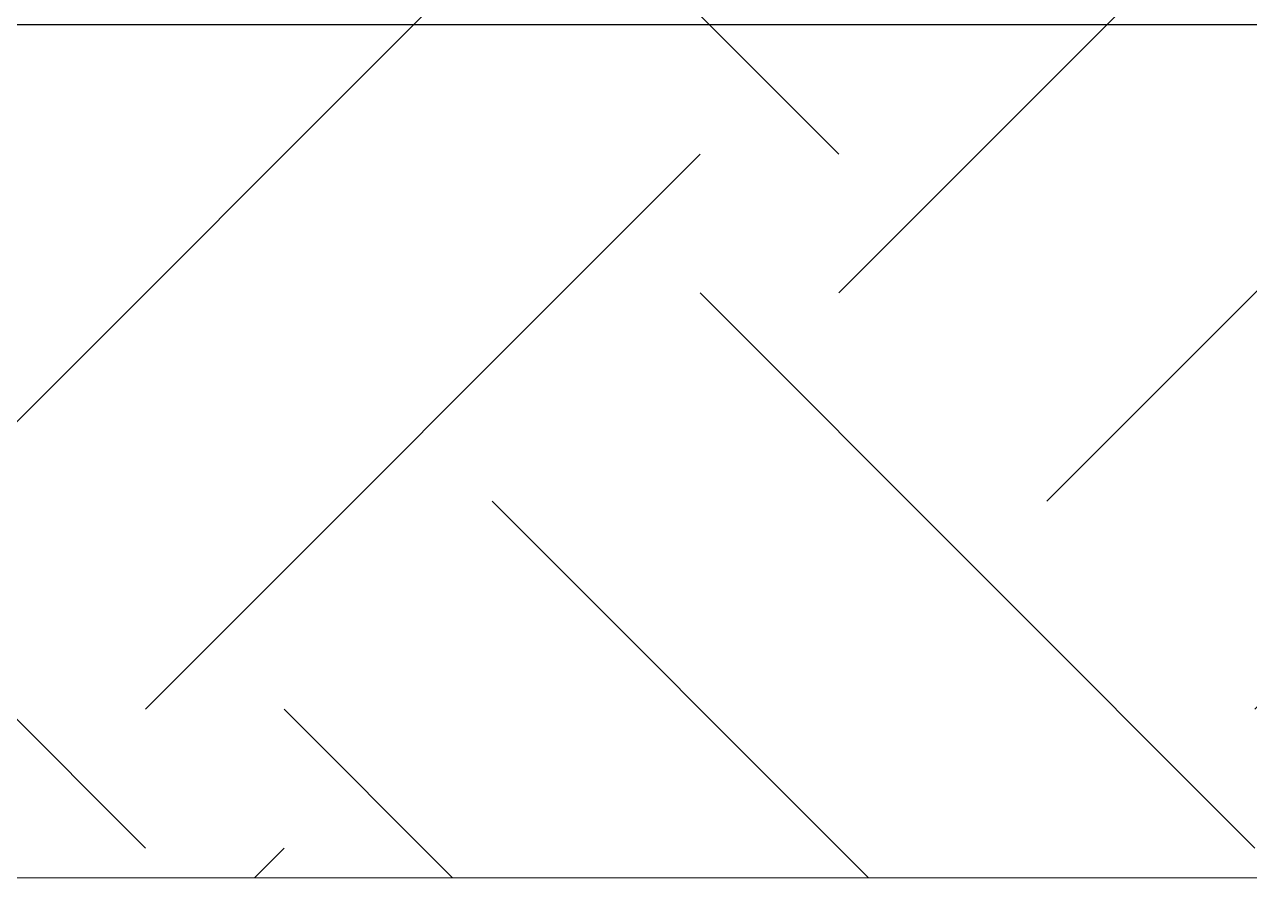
# Model space of a CAD drawing. Header units: millimetres. Extents: x 3774 to 718460, y -768339 to 192544.
# Drawn here: x 513173 to 513668.8, y -732856.6 to -732511.6 of the extents above; entities that cross this region are included whole.
import ezdxf

# ---------------------------------------------------------------- set-up
doc = ezdxf.new("R2010")
doc.units = ezdxf.units.MM
doc.set_wipeout_variables(frame=1)
doc.linetypes.add('XKITLINE00', pattern=[0])
doc.layers.add('000 - 0_HIDE_OBJ_FRAMING_DEF_SUB_1', color=7, linetype='Continuous')
doc.layers.add('Part', color=7, linetype='Continuous', lineweight=0)

# ---------------------------------------------------------------- blocks, each defined once
blk = doc.blocks.new('*A22826573')
at = {"layer": 'Part', "color": 7, "linetype": 'XKITLINE00', "lineweight": 0}
blk.add_line((2577.484961, -165.539902), (2577.484961, -156.347902), dxfattribs=at)
blk = doc.blocks.new('*A22846575')
at = {"layer": 'Part', "color": 7, "linetype": 'XKITLINE00', "lineweight": 0}
for p, q in [((2580.448488, -165.539902), (2574.826495, -165.539902)), ((2574.826495, -165.539902), (2574.826495, -165.939902)), ((2574.882495, -165.939902), (2574.882495, -165.539902)), ((2574.826495, -165.939902), (2574.882495, -165.939902))]:
    blk.add_line(p, q, dxfattribs=at)
blk = doc.blocks.new('*A22246515')
at = {"layer": 'Part', "color": 7, "linetype": 'XKITLINE00', "lineweight": 0}
for p, q in [((2574.786495, -165.539902), (2570.026495, -165.539902)), ((2574.730495, -165.539902), (2574.730495, -165.939902)), ((2574.786495, -165.939902), (2574.786495, -165.539902)), ((2574.730495, -165.939902), (2574.786495, -165.939902))]:
    blk.add_line(p, q, dxfattribs=at)
blk = doc.blocks.new('*A20176356')
at = {"layer": 'Part', "color": 7, "linetype": 'XKITLINE00', "lineweight": 0}
blk.add_line((2577.484962, -156.339902), (2577.484962, -165.539902), dxfattribs=at)
blk = doc.blocks.new('*A20186357')
at = {"layer": 'Part', "color": 7, "linetype": 'XKITLINE00', "lineweight": 0}
blk.add_line((2522.056493, -165.97987), (2579.478118, -165.97987), dxfattribs=at)
blk = doc.blocks.new('*A20196358')
at = {"layer": 'Part', "color": 7, "linetype": 'XKITLINE00', "lineweight": 0}
blk.add_line((2574.786495, -165.539902), (2574.826495, -165.539902), dxfattribs=at)
blk = doc.blocks.new('*A20206359')
at = {"layer": 'Part', "color": 7, "linetype": 'XKITLINE00', "lineweight": 0}
for p, q in [((2570.082495, -165.93987), (2574.730495, -165.93987)), ((2574.786495, -165.93987), (2574.826495, -165.93987)), ((2574.882495, -165.93987), (2579.369782, -165.93987)), ((2522.056493, -165.97987), (2579.478118, -165.97987))]:
    blk.add_line(p, q, dxfattribs=at)
blk = doc.blocks.new('W-1-PP19-SE-ENT3_20260407-143459_PP19_ENT3_SE_ELE4')
at = {"color": 7, "lineweight": 0, "xscale": 125, "yscale": 125, "zscale": 125}
for name in ['*A20176356', '*A22826573', '*A20196358', '*A22246515', '*A22846575', '*A20206359', '*A20186357']:
    blk.add_blockref(name, (-320145.950375, 121992.48775), dxfattribs=at)
blk = doc.blocks.new('*U7984')
at = {"layer": 'Defpoints', "color": 7}
blk.add_lwpolyline([(0, -500), (11957.346, -500), (11957.346, 0), (0, 0)], close=True, dxfattribs=at)
at = {"color": 7}
blk.add_wipeout([(0, -500), (11957.346, -500), (11957.346, 0), (0, 0)], dxfattribs=at)
h = blk.add_hatch()
h.set_pattern_fill('EARTH', scale=50, angle=45)
h.paths.add_polyline_path([(0, -500), (11957.346, -500), (11957.346, 0), (0, 0)])
blk = doc.blocks.new('A$C7d5df670')
at = {"layer": '000 - 0_HIDE_OBJ_FRAMING_DEF_SUB_1', "color": 7, "lineweight": 25}
blk.add_line((-3634.12, 0), (9116.5, 0), dxfattribs=at)

msp = doc.modelspace()

# ---------------------------------------------------------------- block references
at = {"color": 7}
msp.add_blockref('W-1-PP19-SE-ENT3_20260407-143459_PP19_ENT3_SE_ELE4', (511531.288, -833866.64), dxfattribs=at)

# ---------------------------------------------------------------- next in the draw order: block references
msp.add_blockref('*U7984', (505514.288, -732356.64), dxfattribs=at)

# ---------------------------------------------------------------- next in the draw order: block references
msp.add_blockref('A$C7d5df670', (506273.101, -732511.64), dxfattribs=at)

doc.saveas('drawing.dxf')
